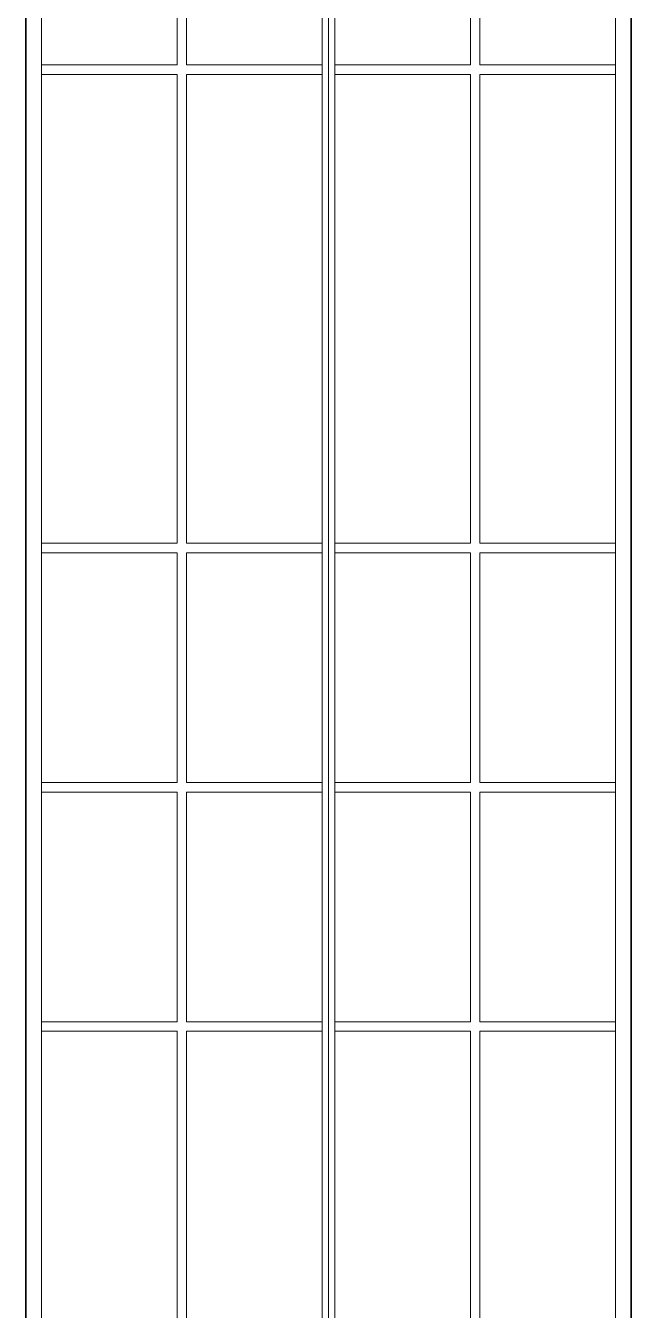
# Model space of a CAD drawing. Header units: inches. Extents: x -7543 to -822, y 102837 to 190349.
# Drawn here: x -826.6024 to -826.5644, y 102837.1592 to 102837.2397 of the extents above; entities that cross this region are included whole.
import ezdxf

# ---------------------------------------------------------------- set-up
doc = ezdxf.new("R2010")
doc.units = ezdxf.units.IN
doc.header["$MEASUREMENT"] = 0
doc.layers.add('DUVAR', color=7, linetype='Continuous', lineweight=35, true_color=0xfc4642)
doc.layers.add('PENCERE', color=7, linetype='Continuous', lineweight=18, true_color=0xffb360)
doc.layers.add('İZ DÜŞÜM', color=253, linetype='Continuous', lineweight=20)

msp = doc.modelspace()

# ---------------------------------------------------------------- linework, layer by layer
at = {"layer": 'DUVAR'}
for p, q in [((-826.602414, 102837.221887, -0.002), (-826.602414, 102837.299887, -0.002)), ((-826.564414, 102837.221887, -0.002), (-826.564414, 102837.299887, -0.002)), ((-826.602414, 102837.161887, -0.002), (-826.602414, 102837.221887, -0.002)), ((-826.564414, 102837.161887, -0.002), (-826.564414, 102837.221887, -0.002)), ((-826.602414, 102837.101887, -0.002), (-826.602414, 102837.161887, -0.002)), ((-826.564414, 102837.101887, -0.002), (-826.564414, 102837.161887, -0.002))]:
    msp.add_line(p, q, dxfattribs=at)
at = {"layer": 'İZ DÜŞÜM'}
for p, q in [((-826.601414, 102837.221887, -0.002), (-826.601414, 102837.299887, -0.002)), ((-826.565414, 102837.221887, -0.002), (-826.565414, 102837.299887, -0.002)), ((-826.601414, 102837.161887, -0.002), (-826.601414, 102837.221887, -0.002)), ((-826.565414, 102837.161887, -0.002), (-826.565414, 102837.221887, -0.002)), ((-826.601414, 102837.101887, -0.002), (-826.601414, 102837.161887, -0.002)), ((-826.565414, 102837.101887, -0.002), (-826.565414, 102837.161887, -0.002))]:
    msp.add_line(p, q, dxfattribs=at)
at = {"layer": 'PENCERE'}
for p, q in [((-826.583814, 102837.221887, -0.002), (-826.583814, 102837.297087, -0.002)), ((-826.583414, 102837.221887, -0.002), (-826.583414, 102837.297087, -0.002)), ((-826.583014, 102837.221887, -0.002), (-826.583014, 102837.297087, -0.002)), ((-826.583414, 102837.221887, -0.002), (-826.583414, 102837.281887, -0.002)), ((-826.592914, 102837.251687, -0.002), (-826.592914, 102837.237287, -0.002)), ((-826.592314, 102837.251687, -0.002), (-826.592314, 102837.237287, -0.002)), ((-826.574514, 102837.251687, -0.002), (-826.574514, 102837.237287, -0.002)), ((-826.573914, 102837.251687, -0.002), (-826.573914, 102837.237287, -0.002)), ((-826.592914, 102837.237287, -0.002), (-826.601414, 102837.237287, -0.002)), ((-826.583814, 102837.237287, -0.002), (-826.592314, 102837.237287, -0.002)), ((-826.583014, 102837.237287, -0.002), (-826.574514, 102837.237287, -0.002)), ((-826.573914, 102837.237287, -0.002), (-826.565414, 102837.237287, -0.002)), ((-826.592914, 102837.236687, -0.002), (-826.601414, 102837.236687, -0.002)), ((-826.592914, 102837.236687, -0.002), (-826.592914, 102837.221887, -0.002)), ((-826.583814, 102837.236687, -0.002), (-826.592314, 102837.236687, -0.002)), ((-826.592314, 102837.236687, -0.002), (-826.592314, 102837.221887, -0.002)), ((-826.583014, 102837.236687, -0.002), (-826.574514, 102837.236687, -0.002)), ((-826.574514, 102837.236687, -0.002), (-826.574514, 102837.221887, -0.002)), ((-826.573914, 102837.236687, -0.002), (-826.573914, 102837.221887, -0.002)), ((-826.573914, 102837.236687, -0.002), (-826.565414, 102837.236687, -0.002)), ((-826.592914, 102837.221887, -0.002), (-826.592914, 102837.207287, -0.002)), ((-826.592314, 102837.221887, -0.002), (-826.592314, 102837.207287, -0.002)), ((-826.583814, 102837.161887, -0.002), (-826.583814, 102837.221887, -0.002)), ((-826.583414, 102837.161887, -0.002), (-826.583414, 102837.221887, -0.002)), ((-826.583414, 102837.161887, -0.002), (-826.583414, 102837.221887, -0.002)), ((-826.583014, 102837.161887, -0.002), (-826.583014, 102837.221887, -0.002)), ((-826.574514, 102837.221887, -0.002), (-826.574514, 102837.207287, -0.002)), ((-826.573914, 102837.221887, -0.002), (-826.573914, 102837.207287, -0.002)), ((-826.592914, 102837.207287, -0.002), (-826.601414, 102837.207287, -0.002)), ((-826.583814, 102837.207287, -0.002), (-826.592314, 102837.207287, -0.002)), ((-826.583014, 102837.207287, -0.002), (-826.574514, 102837.207287, -0.002)), ((-826.573914, 102837.207287, -0.002), (-826.565414, 102837.207287, -0.002)), ((-826.592914, 102837.206687, -0.002), (-826.601414, 102837.206687, -0.002)), ((-826.592914, 102837.206687, -0.002), (-826.592914, 102837.192287, -0.002)), ((-826.583814, 102837.206687, -0.002), (-826.592314, 102837.206687, -0.002)), ((-826.592314, 102837.206687, -0.002), (-826.592314, 102837.192287, -0.002)), ((-826.583014, 102837.206687, -0.002), (-826.574514, 102837.206687, -0.002)), ((-826.574514, 102837.206687, -0.002), (-826.574514, 102837.192287, -0.002)), ((-826.573914, 102837.206687, -0.002), (-826.573914, 102837.192287, -0.002)), ((-826.573914, 102837.206687, -0.002), (-826.565414, 102837.206687, -0.002)), ((-826.592914, 102837.192287, -0.002), (-826.601414, 102837.192287, -0.002)), ((-826.592914, 102837.191687, -0.002), (-826.601414, 102837.191687, -0.002)), ((-826.592914, 102837.191687, -0.002), (-826.592914, 102837.177287, -0.002)), ((-826.583814, 102837.192287, -0.002), (-826.592314, 102837.192287, -0.002)), ((-826.583814, 102837.191687, -0.002), (-826.592314, 102837.191687, -0.002)), ((-826.592314, 102837.191687, -0.002), (-826.592314, 102837.177287, -0.002)), ((-826.583014, 102837.192287, -0.002), (-826.574514, 102837.192287, -0.002)), ((-826.583014, 102837.191687, -0.002), (-826.574514, 102837.191687, -0.002)), ((-826.574514, 102837.191687, -0.002), (-826.574514, 102837.177287, -0.002)), ((-826.573914, 102837.192287, -0.002), (-826.565414, 102837.192287, -0.002)), ((-826.573914, 102837.191687, -0.002), (-826.573914, 102837.177287, -0.002)), ((-826.573914, 102837.191687, -0.002), (-826.565414, 102837.191687, -0.002)), ((-826.592914, 102837.177287, -0.002), (-826.601414, 102837.177287, -0.002)), ((-826.583814, 102837.177287, -0.002), (-826.592314, 102837.177287, -0.002)), ((-826.583014, 102837.177287, -0.002), (-826.574514, 102837.177287, -0.002)), ((-826.573914, 102837.177287, -0.002), (-826.565414, 102837.177287, -0.002)), ((-826.592914, 102837.176687, -0.002), (-826.601414, 102837.176687, -0.002)), ((-826.592914, 102837.176687, -0.002), (-826.592914, 102837.161887, -0.002)), ((-826.583814, 102837.176687, -0.002), (-826.592314, 102837.176687, -0.002)), ((-826.592314, 102837.176687, -0.002), (-826.592314, 102837.161887, -0.002)), ((-826.583014, 102837.176687, -0.002), (-826.574514, 102837.176687, -0.002)), ((-826.574514, 102837.176687, -0.002), (-826.574514, 102837.161887, -0.002)), ((-826.573914, 102837.176687, -0.002), (-826.573914, 102837.161887, -0.002)), ((-826.573914, 102837.176687, -0.002), (-826.565414, 102837.176687, -0.002)), ((-826.592914, 102837.161887, -0.002), (-826.592914, 102837.147287, -0.002)), ((-826.592314, 102837.161887, -0.002), (-826.592314, 102837.147287, -0.002)), ((-826.583814, 102837.101887, -0.002), (-826.583814, 102837.161887, -0.002)), ((-826.583414, 102837.101887, -0.002), (-826.583414, 102837.161887, -0.002)), ((-826.583414, 102837.101887, -0.002), (-826.583414, 102837.161887, -0.002)), ((-826.583014, 102837.101887, -0.002), (-826.583014, 102837.161887, -0.002)), ((-826.574514, 102837.161887, -0.002), (-826.574514, 102837.147287, -0.002)), ((-826.573914, 102837.161887, -0.002), (-826.573914, 102837.147287, -0.002))]:
    msp.add_line(p, q, dxfattribs=at)

doc.saveas('drawing.dxf')
